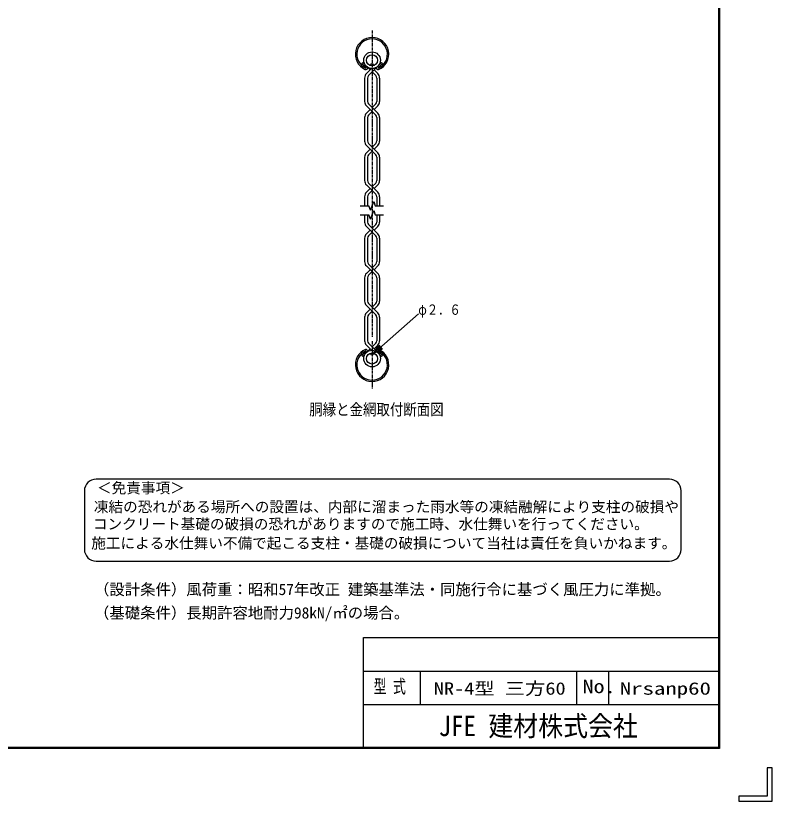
# Model space of a CAD drawing. Units: millimetres, scale not verified. Extents: x -4425 to 4425, y -3150 to 3150.
# Drawn here: x 1197 to 4425, y -3150 to 202 of the extents above; entities that cross this region are included whole.
import ezdxf
from ezdxf.enums import TextEntityAlignment as Align

# ---------------------------------------------------------------- set-up
doc = ezdxf.new("R2010")
doc.units = ezdxf.units.MM
doc.header["$LTSCALE"] = 20
doc.linetypes.add('USER2', pattern=[1.125, 0.75, -0.125, 0.125, -0.125])
doc.linetypes.add('USER3', pattern=[0.906, 0.591, -0.118, 0.079, -0.118])
for name, color, linetype, lineweight in [('0-1_1', 7, 'Continuous', 25), ('0-2_0', 7, 'Continuous', 25), ('0-3_CENTLN-L', 2, 'USER2', 25), ('0-7_WAKU', 7, 'Continuous', 25), ('0-A_D-TTL-TXT', 2, 'Continuous', 25)]:
    doc.layers.add(name, color=color, linetype=linetype, lineweight=lineweight)
doc.styles.add('ＭＳ ゴシック', font='')
doc.styles.get('ＭＳ ゴシック').set_extended_font_data('MS Gothic')

# ---------------------------------------------------------------- blocks, each defined once
blk = doc.blocks.new('C10')
at = {"layer": '0-1_1', "color": 4}
blk.add_line((8131.69, 6130.13), (8390.43, 6356.73), dxfattribs=at)
blk.add_lwpolyline([(8183.05, 6156.5), (8131.69, 6130.13), (8164.6, 6177.56)], close=True, dxfattribs=at)
blk.add_lwpolyline([(8178.43, 6161.76), (8152.76, 6148.58), (8169.21, 6172.3)], dxfattribs=at)

msp = doc.modelspace()

# ---------------------------------------------------------------- linework, layer by layer
at = {"layer": '0-1_1'}
for p, q in [((2677.9, 1.86), (2673.65, -2.39)), ((2697.1, -17.35), (2677.9, 1.86)), ((2738.37, -17.75), (2757.57, 1.46)), ((2757.57, 1.46), (2761.81, -2.79)), ((2692.25, -20.98), (2673.65, -2.39)), ((2693.42, -45.56), (2709.12, -29.86)), ((2709.12, -29.86), (2696.69, -17.43)), ((2709.12, -29.86), (2715.15, -23.83)), ((2741.79, -45.56), (2726.09, -29.86)), ((2743.22, -21.38), (2761.81, -2.79)), ((2685.73, -64.12), (2685.73, -164.35)), ((2697.73, -64.44), (2697.73, -164.04)), ((2733.09, -53.83), (2717.61, -38.35)), ((2737.48, -64.43), (2737.48, -164.04)), ((2749.48, -64.12), (2749.48, -164.35)), ((2717.61, -207.1), (2693.42, -182.91)), ((2693.42, -214.31), (2709.12, -198.61)), ((2726.09, -198.61), (2702.12, -174.64)), ((2717.61, -190.13), (2733.09, -174.65)), ((2726.09, -198.61), (2741.79, -182.91)), ((2741.79, -214.31), (2726.09, -198.61)), ((2685.73, -232.87), (2685.73, -333.1)), ((2697.73, -233.19), (2697.73, -332.79)), ((2702.12, -222.58), (2717.61, -207.1)), ((2733.09, -222.58), (2717.61, -207.1)), ((2737.48, -233.18), (2737.48, -332.79)), ((2749.48, -232.87), (2749.48, -333.1)), ((2717.61, -375.85), (2693.42, -351.66)), ((2693.42, -383.06), (2709.12, -367.36)), ((2726.09, -367.36), (2702.12, -343.39)), ((2717.61, -358.88), (2733.09, -343.4)), ((2726.09, -367.36), (2741.79, -351.66)), ((2741.79, -383.06), (2726.09, -367.36)), ((2685.73, -401.62), (2685.73, -501.85)), ((2697.73, -401.94), (2697.73, -501.54)), ((2702.12, -391.33), (2717.61, -375.85)), ((2733.09, -391.33), (2717.61, -375.85)), ((2737.48, -401.94), (2737.48, -501.54)), ((2749.48, -401.62), (2749.48, -501.85)), ((2717.61, -544.6), (2693.42, -520.41)), ((2693.42, -551.81), (2709.12, -536.11)), ((2726.09, -536.11), (2702.12, -512.14)), ((2717.61, -527.63), (2733.09, -512.14)), ((2726.09, -536.11), (2741.79, -520.41)), ((2741.79, -551.81), (2726.09, -536.11)), ((2702.12, -560.08), (2717.61, -544.6)), ((2733.09, -560.08), (2717.61, -544.6)), ((2685.73, -570.37), (2685.73, -609.6)), ((2697.73, -570.69), (2697.73, -609.6)), ((2737.48, -570.69), (2737.48, -609.6)), ((2749.48, -570.37), (2749.48, -609.6)), ((2685.73, -647.85), (2685.73, -678.85)), ((2697.73, -647.85), (2697.73, -678.54)), ((2737.48, -647.85), (2737.48, -678.54)), ((2749.48, -647.85), (2749.48, -678.85)), ((2717.61, -721.6), (2693.42, -697.41)), ((2726.09, -713.11), (2702.12, -689.14)), ((2717.61, -704.63), (2733.09, -689.14)), ((2726.09, -713.11), (2741.79, -697.41)), ((2693.42, -728.81), (2709.12, -713.11)), ((2702.12, -737.08), (2717.61, -721.6)), ((2733.09, -737.08), (2717.61, -721.6)), ((2741.79, -728.81), (2726.09, -713.11)), ((2685.73, -747.38), (2685.73, -847.6)), ((2697.73, -747.69), (2697.73, -847.29)), ((2737.48, -747.69), (2737.48, -847.29)), ((2749.48, -747.38), (2749.48, -847.6)), ((2717.61, -890.35), (2693.42, -866.16)), ((2726.09, -881.86), (2702.12, -857.9)), ((2717.61, -873.38), (2733.09, -857.89)), ((2726.09, -881.86), (2741.79, -866.16)), ((2693.42, -897.56), (2709.12, -881.86)), ((2702.12, -905.83), (2717.61, -890.35)), ((2733.09, -905.83), (2717.61, -890.35)), ((2741.79, -897.56), (2726.09, -881.86)), ((2685.73, -916.13), (2685.73, -1016.35)), ((2697.73, -916.44), (2697.73, -1016.04)), ((2737.48, -916.44), (2737.48, -1016.04)), ((2749.48, -916.13), (2749.48, -1016.35)), ((2717.61, -1059.1), (2693.42, -1034.91)), ((2726.09, -1050.61), (2702.12, -1026.65)), ((2717.61, -1042.13), (2733.09, -1026.64)), ((2726.09, -1050.61), (2741.79, -1034.91)), ((2693.42, -1066.31), (2709.12, -1050.61)), ((2702.12, -1074.58), (2717.61, -1059.1)), ((2733.09, -1074.58), (2717.61, -1059.1)), ((2741.79, -1066.31), (2726.09, -1050.61)), ((2685.73, -1084.87), (2685.73, -1185.1)), ((2697.73, -1085.19), (2697.73, -1184.79)), ((2737.48, -1085.19), (2737.48, -1184.79)), ((2749.48, -1084.87), (2749.48, -1185.1)), ((2715.13, -1225.37), (2693.42, -1203.66)), ((2738.63, -1231.91), (2702.12, -1195.39)), ((2717.6, -1210.88), (2733.09, -1195.4)), ((2726.09, -1219.36), (2741.79, -1203.66)), ((2692.1, -1229), (2673.51, -1247.59)), ((2696.95, -1232.63), (2677.75, -1251.84)), ((2693.21, -1235.28), (2709.12, -1219.36)), ((2738.22, -1233.03), (2757.43, -1252.24)), ((2743.07, -1229.4), (2761.67, -1247.99)), ((2677.75, -1251.84), (2673.51, -1247.59)), ((2757.43, -1252.24), (2761.67, -1247.99))]:
    msp.add_line(p, q, dxfattribs=at)
at = {"layer": '0-1_1', "color": 4}
for p, q in [((2710.68, -628.63), (2724.53, -590.57)), ((2724.53, -590.57), (2731.46, -609.6)), ((2667.44, -609.6), (2703.75, -609.6)), ((2710.68, -628.63), (2703.75, -609.6)), ((2710.68, -666.88), (2724.53, -628.82)), ((2724.53, -628.82), (2731.46, -647.85)), ((2731.46, -609.6), (2765.96, -609.6)), ((2667.44, -647.85), (2703.75, -647.85)), ((2710.68, -666.88), (2703.75, -647.85)), ((2731.46, -647.85), (2765.96, -647.85))]:
    msp.add_line(p, q, dxfattribs=at)
at = {"layer": '0-1_1'}
msp.add_lwpolyline([(2702.12, -53.83), (2717.61, -38.35), (2738.53, -17.43)], dxfattribs=at)
for centre, radius in [((2717.61, 11.71), 35.62), ((2717.61, 11.71), 23.62), ((2717.61, -6.66), 4.88), ((2717.61, -1260.91), 35.62), ((2717.61, -1260.91), 23.62), ((2717.61, -1242.16), 4.88)]:
    msp.add_circle(centre, radius, dxfattribs=at)
for centre, radius, start, end in [((2717.69, 37.44), 71.25, 292.92904, 245.65735), ((2717.69, 37.44), 65.25, 294.33545, 245.82636), ((2691.44, -20.58), 7.5, 245.55145, 10.65768), ((2743.94, -20.61), 7.5, 169.34225, 276.63836), ((2711.98, -64.12), 26.25, 134.99994, 179.99992), ((2712.73, -64.44), 15, 134.99994, 179.99992), ((2722.48, -64.43), 15, 0, 45.00122), ((2723.23, -64.12), 26.25, 0, 44.99998), ((2711.98, -164.35), 26.25, 179.99992, 225.00006), ((2712.73, -164.04), 15, 179.99992, 225.0013), ((2722.48, -164.04), 15, 315.00125, 0), ((2723.23, -164.35), 26.25, 315.00003, 0), ((2711.98, -232.87), 26.25, 134.99994, 179.99992), ((2712.73, -233.19), 15, 134.99994, 179.99992), ((2722.48, -233.18), 15, 0, 45.00122), ((2723.23, -232.87), 26.25, 0, 44.99998), ((2711.98, -333.1), 26.25, 179.99992, 225.00006), ((2712.73, -332.79), 15, 179.99992, 225.0013), ((2722.48, -332.79), 15, 315.00125, 0), ((2723.23, -333.1), 26.25, 315.00003, 0), ((2711.98, -401.62), 26.25, 134.99994, 179.99992), ((2712.73, -401.94), 15, 134.99994, 179.99992), ((2722.48, -401.94), 15, 0, 45.00122), ((2723.23, -401.62), 26.25, 0, 44.99998), ((2711.98, -501.85), 26.25, 179.99992, 225.00006), ((2712.73, -501.54), 15, 179.99992, 225.0013), ((2722.48, -501.54), 15, 315.00125, 0), ((2723.23, -501.85), 26.25, 315.00003, 0), ((2711.98, -570.37), 26.25, 134.99994, 179.99992), ((2712.73, -570.69), 15, 134.99994, 179.99992), ((2722.48, -570.69), 15, 0, 45.00122), ((2723.23, -570.37), 26.25, 0, 44.99998), ((2711.98, -678.85), 26.25, 179.99992, 225.00006), ((2712.73, -678.54), 15, 179.99992, 225.0013), ((2722.48, -678.54), 15, 315.00125, 0), ((2723.23, -678.85), 26.25, 315.00003, 0), ((2711.98, -747.38), 26.25, 134.99994, 179.99992), ((2712.73, -747.69), 15, 134.99994, 179.99992), ((2722.48, -747.69), 15, 0, 45.00122), ((2723.23, -747.38), 26.25, 0, 44.99998), ((2711.98, -847.6), 26.25, 179.99992, 225.00006), ((2712.73, -847.29), 15, 179.99992, 225.00006), ((2722.48, -847.29), 15, 315.00003, 0), ((2723.23, -847.6), 26.25, 315.00003, 0), ((2711.98, -916.13), 26.25, 134.99994, 179.99992), ((2723.23, -916.13), 26.25, 0, 44.99998), ((2712.73, -916.44), 15, 134.99994, 179.99992), ((2722.48, -916.44), 15, 0, 45.00122), ((2711.98, -1016.35), 26.25, 179.99992, 225.00006), ((2712.73, -1016.04), 15, 179.99992, 224.99883), ((2722.48, -1016.04), 15, 314.99878, 0), ((2723.23, -1016.35), 26.25, 315.00003, 0), ((2711.98, -1084.87), 26.25, 134.99994, 179.99992), ((2723.23, -1084.87), 26.25, 0, 45.00069), ((2712.73, -1085.19), 15, 134.99994, 179.99992), ((2722.48, -1085.19), 15, 0, 45.00122), ((2711.98, -1185.1), 26.25, 179.99992, 225.00006), ((2712.73, -1184.79), 15, 179.99992, 224.99883), ((2722.48, -1184.79), 15, 315.00003, 0), ((2723.23, -1185.1), 26.25, 315.00003, 0), ((2717.63, -1287.82), 71.25, 112.92904, 65.65766), ((2717.63, -1287.82), 65.25, 114.33547, 65.82672), ((2691.38, -1229.77), 7.5, 349.34231, 96.6383), ((2743.88, -1229.8), 7.5, 65.55139, 190.65775)]:
    msp.add_arc(centre, radius, start, end, dxfattribs=at)
at = {"layer": '0-3_CENTLN-L', "linetype": 'USER3'}
for p, q in [((2717.69, 138.69), (2717.69, -1167.73)), ((2717.63, -1186.57), (2717.63, -1389.07))]:
    msp.add_line(p, q, dxfattribs=at)
at = {"layer": '0-7_WAKU'}
for p, q in [((2681.45, -2450.93), (4195.89, -2450.93)), ((2681.45, -2921), (2681.45, -2450.93)), ((2681.45, -2594.18), (4195.89, -2594.18)), ((2923.62, -2737.43), (2923.62, -2594.18)), ((3591.08, -2737.43), (3591.08, -2594.18)), ((3727.17, -2737.43), (3727.17, -2594.18)), ((2681.45, -2737.43), (4195.89, -2737.43)), ((4403.41, -3006.75), (4403.41, -3128.51)), ((4281.64, -3150), (4424.89, -3150))]:
    msp.add_line(p, q, dxfattribs=at)
msp.add_lwpolyline([(-4050.11, 2925), (4199.89, 2925), (4199.89, -2925), (-4050.11, -2925)], close=True, dxfattribs=at)
for points in [[(4197.89, 2923), (4197.89, -2923), (-4048.11, -2923)], [(4195.89, 2921), (4195.89, -2921), (-4046.11, -2921)], [(4424.89, -3150), (4424.89, -3006.75), (4403.41, -3006.75)], [(4403.41, -3128.51), (4281.64, -3128.51), (4281.64, -3150)]]:
    msp.add_lwpolyline(points, dxfattribs=at)
at = {"layer": '0-A_D-TTL-TXT'}
for p, q in [((3986.08, -1775.46), (1540.53, -1775.46)), ((1490.53, -1825.46), (1490.53, -2075.46)), ((4036.08, -2075.46), (4036.08, -1825.46)), ((1540.53, -2125.46), (3986.08, -2125.46))]:
    msp.add_line(p, q, dxfattribs=at)
for centre, start, end in [((1540.53, -1825.46), 90, 180), ((3986.08, -1825.46), 0, 90), ((1540.53, -2075.46), 180, 270), ((3986.08, -2075.46), 270, 0)]:
    msp.add_arc(centre, 50, start, end, dxfattribs=at)

# ---------------------------------------------------------------- block references
at = {"layer": '0-2_0', "xscale": 0.75, "yscale": 0.75}
msp.add_blockref('C10', (-3376.56, -5837.81), dxfattribs=at)

# ---------------------------------------------------------------- texts
at = {"layer": '0-1_1', "color": 4, "style": 'ＭＳ ゴシック'}
for s, height, width, p in [('φ２．６', 44.15, 0.8, (2914.69, -1087.69)), ('胴縁と金網取付断面図', 49.48, 0.85, (2449.39, -1517.84))]:
    msp.add_text(s, height=height, dxfattribs=dict(at, width=width)).set_placement(p, align=Align.BOTTOM_LEFT)
at = {"layer": '0-7_WAKU', "style": 'ＭＳ ゴシック'}
for s, height, width, p in [('型 式', 57.73, 0.7, (2724.2, -2706.02)), ('NR-4型 三方60', 52.92, 1.2, (2981.07, -2711.07)), ('No.', 57.73, 1.2, (3615.43, -2706.02)), ('Nrsanp60', 52.92, 1.35, (3774.3, -2711.07)), ('JFE 建材株式会社', 86.59, 0.9, (3001.5, -2897.8))]:
    msp.add_text(s, height=height, dxfattribs=dict(at, width=width)).set_placement(p, align=Align.BOTTOM_LEFT)
at = {"layer": '0-A_D-TTL-TXT', "color": 7, "style": 'ＭＳ ゴシック'}
for s, height, p in [('＜免責事項＞ \u3000\u3000', 45.75, (1544.24, -1849.64)), ('凍結の恐れがある場所への設置は、内部に溜まった雨水等の凍結融解により支柱の破損や', 45.75, (1530.71, -1930.14)), ('コンクリート基礎の破損の恐れがありますので施工時、水仕舞いを行ってください。', 45.75, (1526.6, -2003.56)), ('施工による水仕舞い不備で起こる支柱・基礎の破損について当社は責任を負いかねます。 ', 45.75, (1519.61, -2085.05)), ('（設計条件）風荷重：昭和57年改正 建築基準法・同施行令に基づく風圧力に準拠。', 48.11, (1531.4, -2284.53)), ('（基礎条件）長期許容地耐力98kN/㎡の場合。', 48.11, (1531.4, -2384.53))]:
    msp.add_text(s, height=height, dxfattribs=at).set_placement(p, align=Align.BOTTOM_LEFT)

doc.saveas('drawing.dxf')
